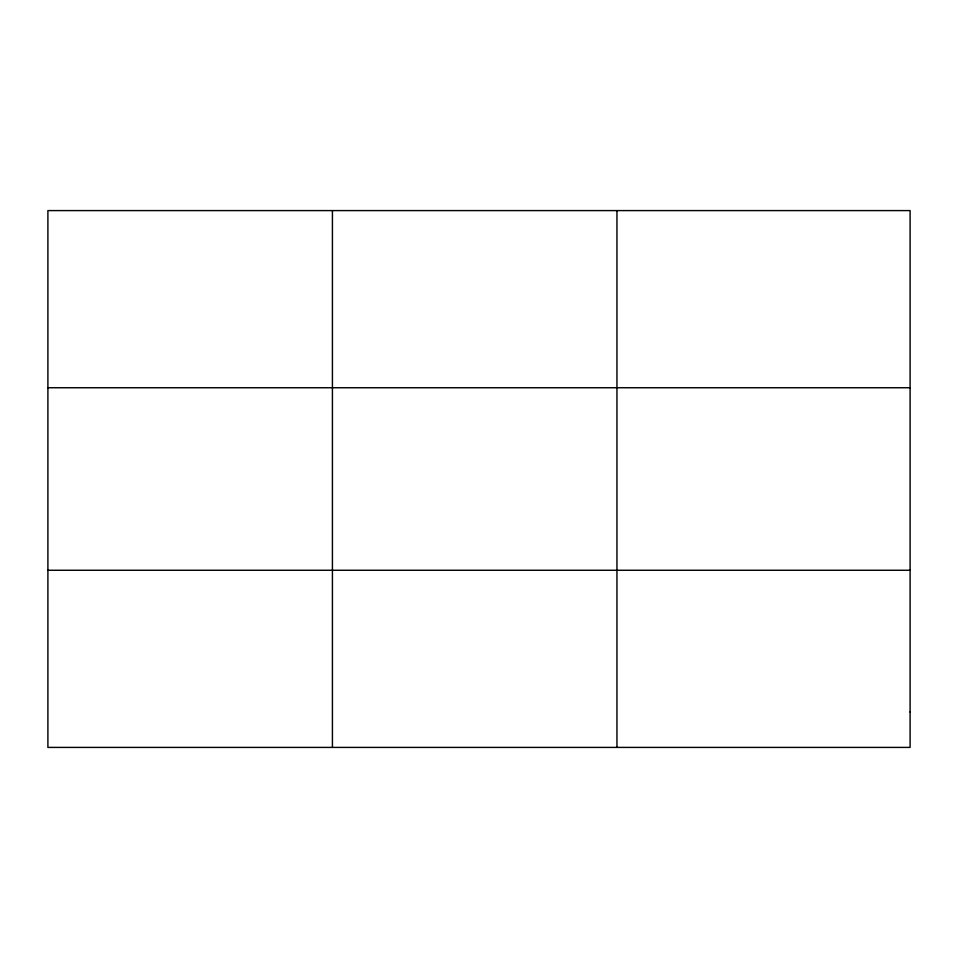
<?xml version="1.0" encoding="UTF-8"?>
<svg xmlns="http://www.w3.org/2000/svg" width="958" height="958" viewBox="0 0 958 958"><rect width="100%" height="100%" fill="white"/><g stroke="black" fill="none" stroke-linecap="round" stroke-linejoin="round"><path stroke-width="1.44" d="M332.426 747.408L332.426 210.592M616.952 747.408L616.952 210.592M47.9 387.739L910.1 387.739M47.9 570.261L910.1 570.261M910.1 711.974L910.1 747.408L47.9 747.408L47.9 210.592L910.1 210.592L910.1 711.974"/></g></svg>
